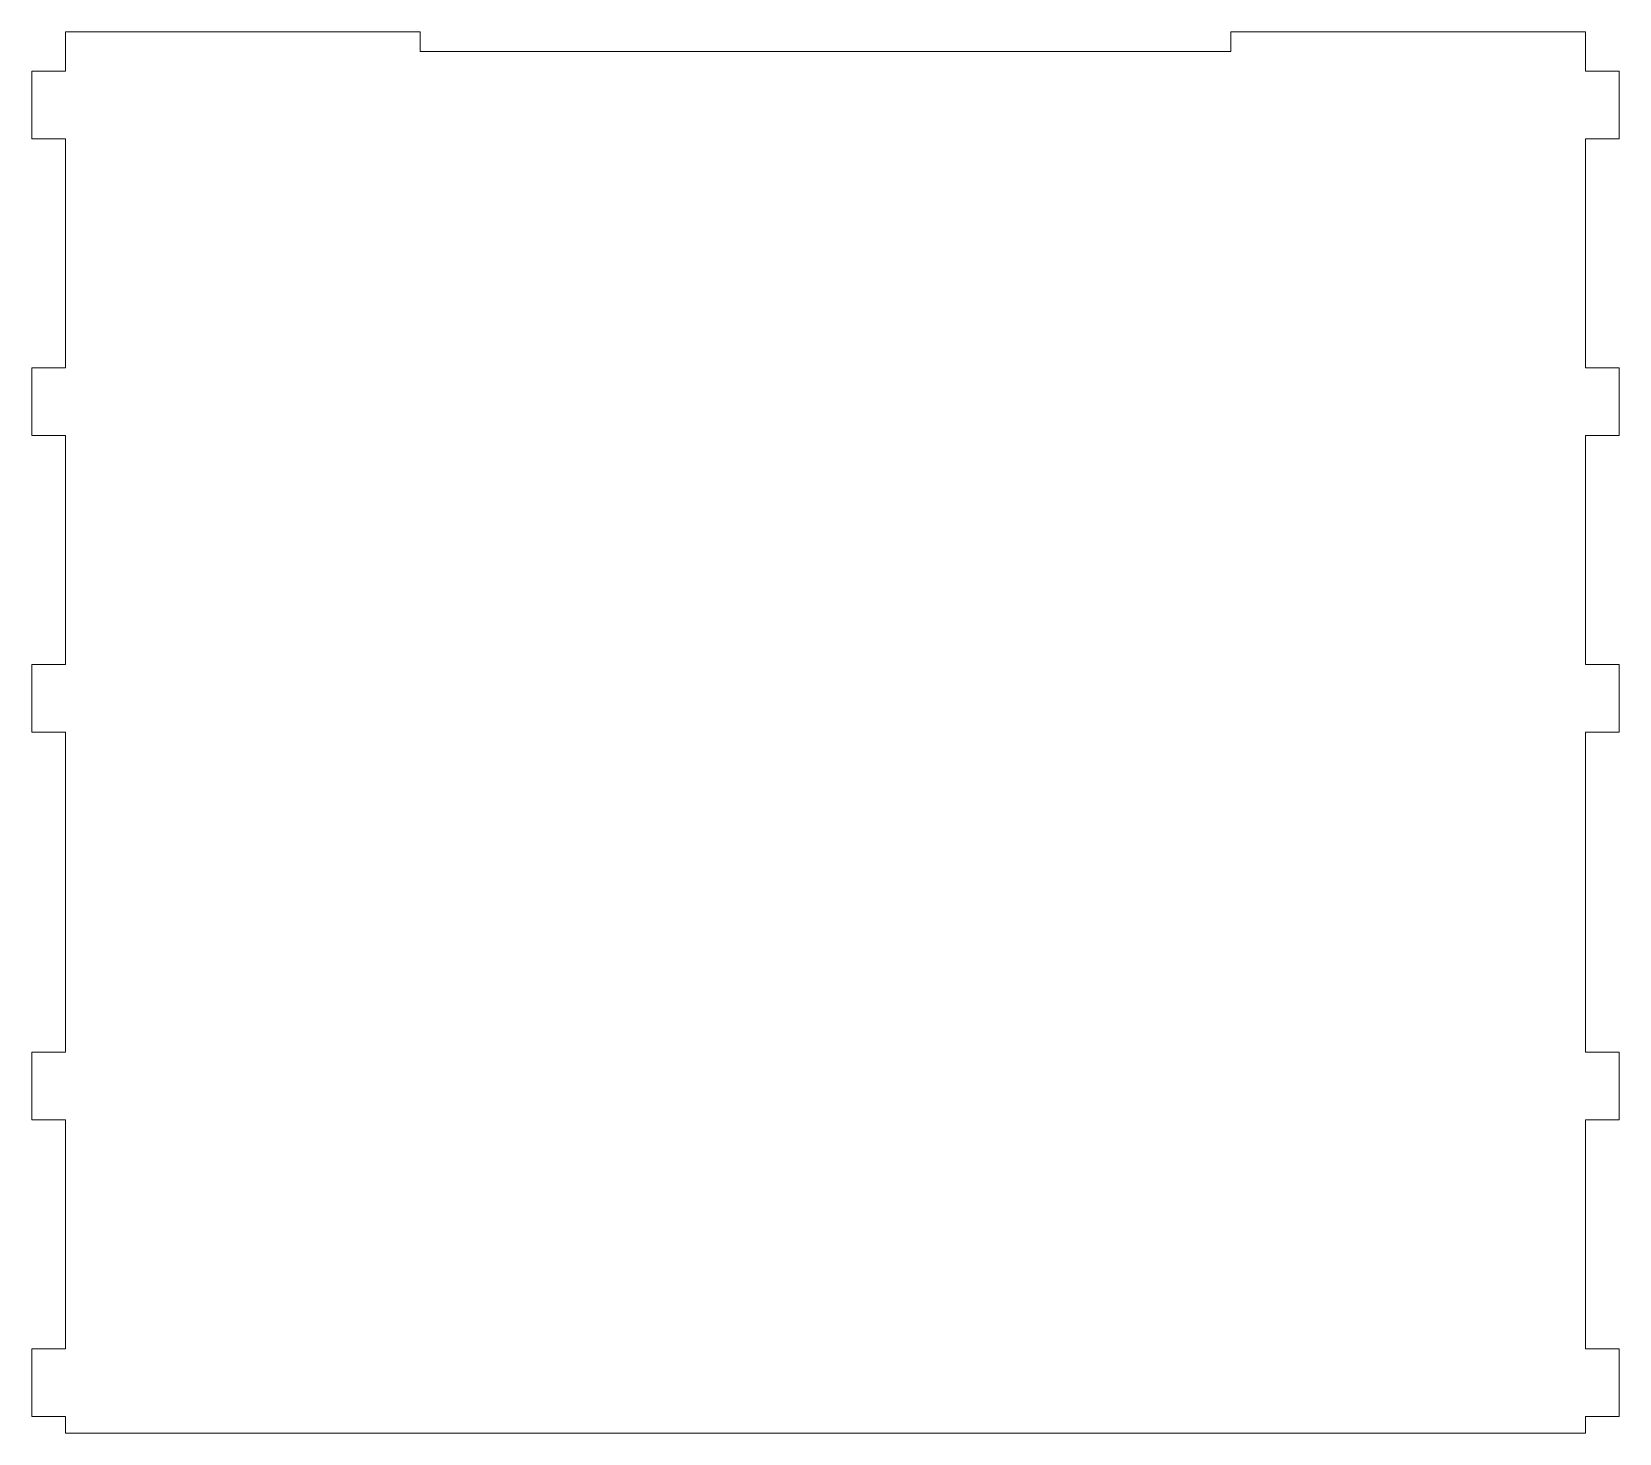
# Model space of a CAD drawing. Header units: centimetres. Extents: x -259 to 261, y 17 to 228.
# Drawn here: x 142.76 to 159.26, y 66.22 to 80.78 of the extents above; entities that cross this region are included whole.
import ezdxf

# ---------------------------------------------------------------- set-up
doc = ezdxf.new("R2010")
doc.units = ezdxf.units.CM
doc.header["$MEASUREMENT"] = 0
doc.layers.add('layer 1', color=7, linetype='Continuous')

msp = doc.modelspace()

# ---------------------------------------------------------------- linework, layer by layer
at = {"layer": 'layer 1', "color": 250, "lineweight": 9}
msp.add_open_spline([(143.11218, 67.09313), (143.11218, 67.09313), (142.76118, 67.09313), (142.76118, 67.09313), (142.76118, 67.09313), (142.76118, 67.09313), (142.76118, 66.39113), (142.76118, 66.39113), (142.76118, 66.39113), (142.76118, 66.39113), (143.11218, 66.39113), (143.11218, 66.39113), (143.11218, 66.39113), (143.11218, 66.39113), (143.11218, 66.21589), (143.11218, 66.21589), (143.11218, 66.21589), (143.11218, 66.21589), (158.90718, 66.21589), (158.90718, 66.21589), (158.90718, 66.21589), (158.90718, 66.21589), (158.90718, 66.39113), (158.90718, 66.39113), (158.90718, 66.39113), (158.90718, 66.39113), (159.25818, 66.39113), (159.25818, 66.39113), (159.25818, 66.39113), (159.25818, 66.39113), (159.25818, 67.09313), (159.25818, 67.09313), (159.25818, 67.09313), (159.25818, 67.09313), (158.90718, 67.09313), (158.90718, 67.09313), (158.90718, 67.09313), (158.90718, 67.09313), (158.90718, 69.47289), (158.90718, 69.47289), (158.90718, 69.47289), (158.90718, 69.47289), (159.25818, 69.47289), (159.25818, 69.47289), (159.25818, 69.47289), (159.25818, 69.47289), (159.25818, 70.17489), (159.25818, 70.17489), (159.25818, 70.17489), (159.25818, 70.17489), (158.90718, 70.17489), (158.90718, 70.17489), (158.90718, 70.17489), (158.90718, 70.17489), (158.90718, 73.50054), (158.90718, 73.50054), (158.90718, 73.50054), (158.90718, 73.50054), (159.25818, 73.50054), (159.25818, 73.50054), (159.25818, 73.50054), (159.25818, 73.50054), (159.25818, 74.20254), (159.25818, 74.20254), (159.25818, 74.20254), (159.25818, 74.20254), (158.90718, 74.20254), (158.90718, 74.20254), (158.90718, 74.20254), (158.90718, 74.20254), (158.90718, 76.5823), (158.90718, 76.5823), (158.90718, 76.5823), (158.90718, 76.5823), (159.25818, 76.5823), (159.25818, 76.5823), (159.25818, 76.5823), (159.25818, 76.5823), (159.25818, 77.2843), (159.25818, 77.2843), (159.25818, 77.2843), (159.25818, 77.2843), (158.90718, 77.2843), (158.90718, 77.2843), (158.90718, 77.2843), (158.90718, 77.2843), (158.90718, 79.66406), (158.90718, 79.66406), (158.90718, 79.66406), (158.90718, 79.66406), (159.25818, 79.66406), (159.25818, 79.66406), (159.25818, 79.66406), (159.25818, 79.66406), (159.25818, 80.36606), (159.25818, 80.36606), (159.25818, 80.36606), (159.25818, 80.36606), (158.90718, 80.36606), (158.90718, 80.36606), (158.90718, 80.36606), (158.90718, 80.36606), (158.90718, 80.77556), (158.90718, 80.77556), (158.90718, 80.77556), (158.90718, 80.77556), (155.22168, 80.77556), (155.22168, 80.77556), (155.22168, 80.77556), (155.22168, 80.77556), (155.22168, 80.57081), (155.22168, 80.57081), (155.22168, 80.57081), (155.22168, 80.57081), (146.79768, 80.57081), (146.79768, 80.57081), (146.79768, 80.57081), (146.79768, 80.57081), (146.79768, 80.77556), (146.79768, 80.77556), (146.79768, 80.77556), (146.79768, 80.77556), (143.11218, 80.77556), (143.11218, 80.77556), (143.11218, 80.77556), (143.11218, 80.77556), (143.11218, 80.36606), (143.11218, 80.36606), (143.11218, 80.36606), (143.11218, 80.36606), (142.76118, 80.36606), (142.76118, 80.36606), (142.76118, 80.36606), (142.76118, 80.36606), (142.76118, 79.66406), (142.76118, 79.66406), (142.76118, 79.66406), (142.76118, 79.66406), (143.11218, 79.66406), (143.11218, 79.66406), (143.11218, 79.66406), (143.11218, 79.66406), (143.11218, 77.2843), (143.11218, 77.2843), (143.11218, 77.2843), (143.11218, 77.2843), (142.76118, 77.2843), (142.76118, 77.2843), (142.76118, 77.2843), (142.76118, 77.2843), (142.76118, 76.5823), (142.76118, 76.5823), (142.76118, 76.5823), (142.76118, 76.5823), (143.11218, 76.5823), (143.11218, 76.5823), (143.11218, 76.5823), (143.11218, 76.5823), (143.11218, 74.20254), (143.11218, 74.20254), (143.11218, 74.20254), (143.11218, 74.20254), (142.76118, 74.20254), (142.76118, 74.20254), (142.76118, 74.20254), (142.76118, 74.20254), (142.76118, 73.50054), (142.76118, 73.50054), (142.76118, 73.50054), (142.76118, 73.50054), (143.11218, 73.50054), (143.11218, 73.50054), (143.11218, 73.50054), (143.11218, 73.50054), (143.11218, 70.17489), (143.11218, 70.17489), (143.11218, 70.17489), (143.11218, 70.17489), (142.76118, 70.17489), (142.76118, 70.17489), (142.76118, 70.17489), (142.76118, 70.17489), (142.76118, 69.47289), (142.76118, 69.47289), (142.76118, 69.47289), (142.76118, 69.47289), (143.11218, 69.47289), (143.11218, 69.47289), (143.11218, 69.47289), (143.11218, 69.47289), (143.11218, 67.09313), (143.11218, 67.09313)], degree=3, knots=[0, 0, 0, 0, 0.02040816, 0.02040816, 0.02040816, 0.02040816, 0.04081633, 0.04081633, 0.04081633, 0.04081633, 0.06122449, 0.06122449, 0.06122449, 0.06122449, 0.08163265, 0.08163265, 0.08163265, 0.08163265, 0.10204082, 0.10204082, 0.10204082, 0.10204082, 0.12244898, 0.12244898, 0.12244898, 0.12244898, 0.14285714, 0.14285714, 0.14285714, 0.14285714, 0.16326531, 0.16326531, 0.16326531, 0.16326531, 0.18367347, 0.18367347, 0.18367347, 0.18367347, 0.20408163, 0.20408163, 0.20408163, 0.20408163, 0.2244898, 0.2244898, 0.2244898, 0.2244898, 0.24489796, 0.24489796, 0.24489796, 0.24489796, 0.26530612, 0.26530612, 0.26530612, 0.26530612, 0.28571429, 0.28571429, 0.28571429, 0.28571429, 0.30612245, 0.30612245, 0.30612245, 0.30612245, 0.32653061, 0.32653061, 0.32653061, 0.32653061, 0.34693878, 0.34693878, 0.34693878, 0.34693878, 0.36734694, 0.36734694, 0.36734694, 0.36734694, 0.3877551, 0.3877551, 0.3877551, 0.3877551, 0.40816327, 0.40816327, 0.40816327, 0.40816327, 0.42857143, 0.42857143, 0.42857143, 0.42857143, 0.44897959, 0.44897959, 0.44897959, 0.44897959, 0.46938776, 0.46938776, 0.46938776, 0.46938776, 0.48979592, 0.48979592, 0.48979592, 0.48979592, 0.51020408, 0.51020408, 0.51020408, 0.51020408, 0.53061224, 0.53061224, 0.53061224, 0.53061224, 0.55102041, 0.55102041, 0.55102041, 0.55102041, 0.57142857, 0.57142857, 0.57142857, 0.57142857, 0.59183673, 0.59183673, 0.59183673, 0.59183673, 0.6122449, 0.6122449, 0.6122449, 0.6122449, 0.63265306, 0.63265306, 0.63265306, 0.63265306, 0.65306122, 0.65306122, 0.65306122, 0.65306122, 0.67346939, 0.67346939, 0.67346939, 0.67346939, 0.69387755, 0.69387755, 0.69387755, 0.69387755, 0.71428571, 0.71428571, 0.71428571, 0.71428571, 0.73469388, 0.73469388, 0.73469388, 0.73469388, 0.75510204, 0.75510204, 0.75510204, 0.75510204, 0.7755102, 0.7755102, 0.7755102, 0.7755102, 0.79591837, 0.79591837, 0.79591837, 0.79591837, 0.81632653, 0.81632653, 0.81632653, 0.81632653, 0.83673469, 0.83673469, 0.83673469, 0.83673469, 0.85714286, 0.85714286, 0.85714286, 0.85714286, 0.87755102, 0.87755102, 0.87755102, 0.87755102, 0.89795918, 0.89795918, 0.89795918, 0.89795918, 0.91836735, 0.91836735, 0.91836735, 0.91836735, 0.93877551, 0.93877551, 0.93877551, 0.93877551, 0.95918367, 0.95918367, 0.95918367, 0.95918367, 1, 1, 1, 1], dxfattribs=at)

doc.saveas('drawing.dxf')
